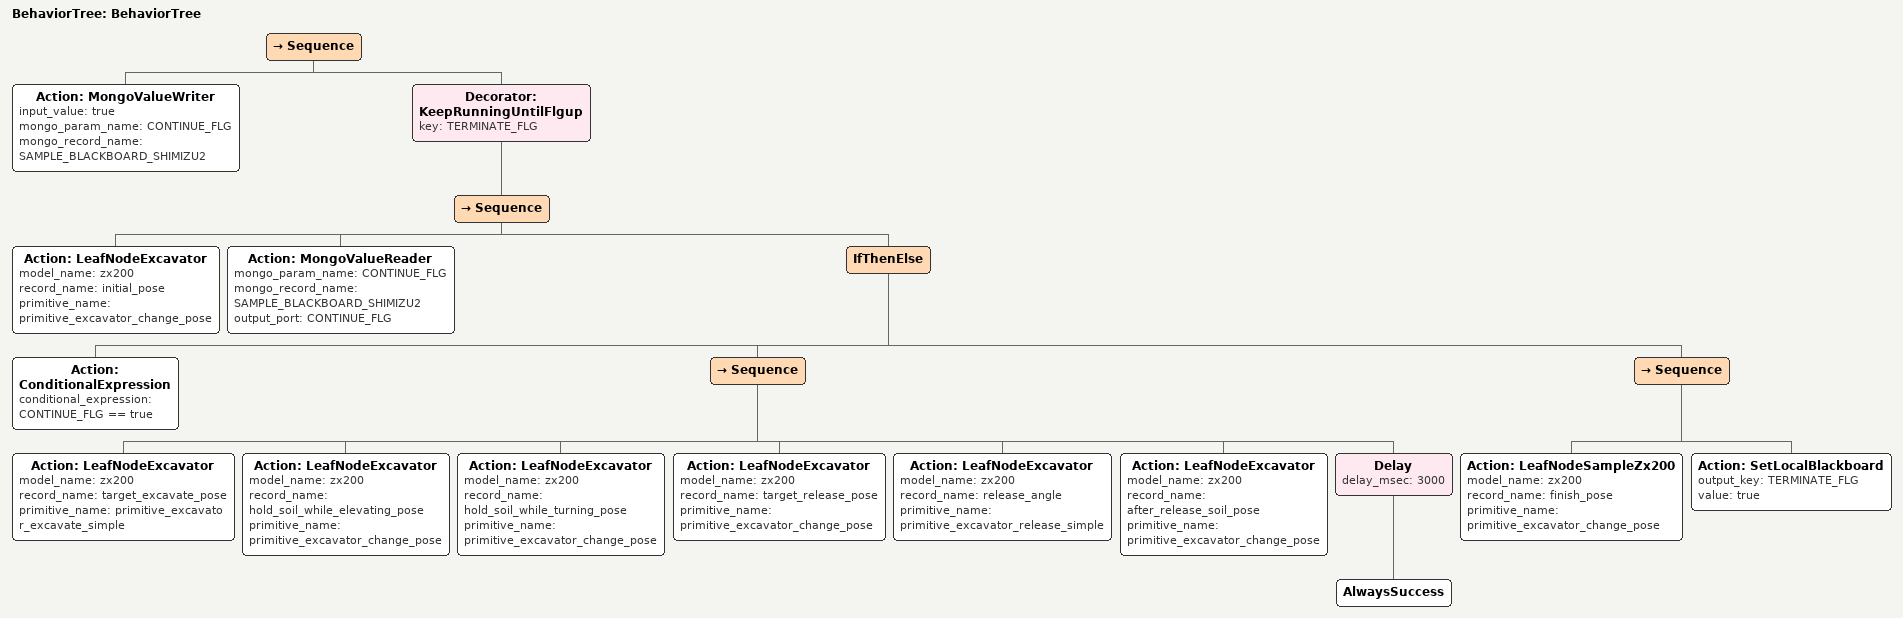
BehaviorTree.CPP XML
<?xml version="1.0"?>
<root main_tree_to_execute="BehaviorTree">
    <BehaviorTree ID="BehaviorTree">
        <Sequence>
            <Action ID="MongoValueWriter" input_value="true" mongo_param_name="CONTINUE_FLG" mongo_record_name="SAMPLE_BLACKBOARD_SHIMIZU2"/>
            <Decorator ID="KeepRunningUntilFlgup" key="TERMINATE_FLG">
                <Sequence>
                    <Action ID="LeafNodeExcavator" model_name="zx200" record_name="initial_pose" primitive_name="primitive_excavator_change_pose"/>
                    <Action ID="MongoValueReader" mongo_param_name="CONTINUE_FLG" mongo_record_name="SAMPLE_BLACKBOARD_SHIMIZU2" output_port="CONTINUE_FLG"/>
                    <IfThenElse>
                        <Action ID="ConditionalExpression" conditional_expression="CONTINUE_FLG == true"/>
                        <Sequence>
                            <Action ID="LeafNodeExcavator" model_name="zx200" record_name="target_excavate_pose" primitive_name="primitive_excavator_excavate_simple"/>
                            <Action ID="LeafNodeExcavator" model_name="zx200" record_name="hold_soil_while_elevating_pose" primitive_name="primitive_excavator_change_pose"/>
                            <Action ID="LeafNodeExcavator" model_name="zx200" record_name="hold_soil_while_turning_pose" primitive_name="primitive_excavator_change_pose"/>
                            <Action ID="LeafNodeExcavator" model_name="zx200" record_name="target_release_pose" primitive_name="primitive_excavator_change_pose"/>
                            <Action ID="LeafNodeExcavator" model_name="zx200" record_name="release_angle" primitive_name="primitive_excavator_release_simple"/>
                            <Action ID="LeafNodeExcavator" model_name="zx200" record_name="after_release_soil_pose" primitive_name="primitive_excavator_change_pose"/>
                            <Delay delay_msec="3000">
                                <AlwaysSuccess/>
                            </Delay>
                        </Sequence>
                        <Sequence>
                            <Action  model_name="zx200" ID="LeafNodeSampleZx200" record_name="finish_pose" primitive_name="primitive_excavator_change_pose"/>
                            <Action ID="SetLocalBlackboard" output_key="TERMINATE_FLG" value="true"/>
                        </Sequence>
                    </IfThenElse>
                </Sequence>
            </Decorator>
        </Sequence>
    </BehaviorTree>
</root>
